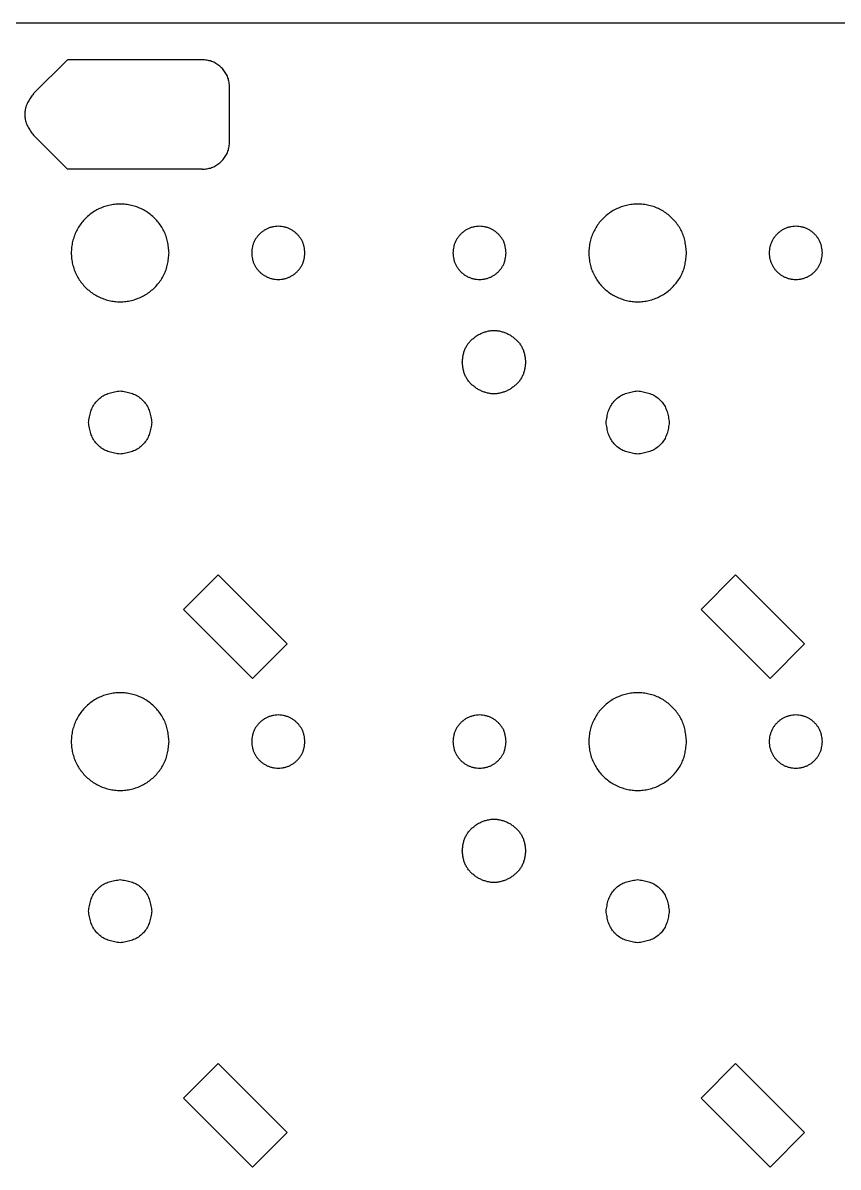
# Model space of a CAD drawing. Extents: x 1 to 215, y -90 to -6.
# Drawn here: x 113.43 to 141.78, y -45.49 to -5.68 of the extents above; entities that cross this region are included whole.
import ezdxf

# ---------------------------------------------------------------- set-up
doc = ezdxf.new("R2010")
doc.units = 0
for name, color, linetype in [('Cork_Diodes', 7, 'CONTINUOUS'), ('Cork_Holes', 7, 'CONTINUOUS'), ('Cork_Outline', 7, 'CONTINUOUS')]:
    doc.layers.add(name, color=color, linetype=linetype)

msp = doc.modelspace()

# ---------------------------------------------------------------- linework, layer by layer
at = {"layer": 'Cork_Diodes', "color": 2}
for points in [[(120.216538, -24.886792), (119.015118, -26.088212)], [(122.616539, -27.286801), (120.216538, -24.886792)], [(138.214978, -24.886792), (137.013558, -26.088212)], [(140.614977, -27.286801), (138.214978, -24.886792)], [(121.415119, -28.488221), (119.015118, -26.088212)], [(139.413557, -28.488221), (137.013558, -26.088212)], [(122.616539, -27.286801), (121.415119, -28.488221)], [(140.614977, -27.286801), (139.413557, -28.488221)], [(120.216538, -41.887012), (119.015118, -43.088432)], [(122.616539, -44.287021), (120.216538, -41.887012)], [(138.214978, -41.887012), (137.013558, -43.088432)], [(140.614977, -44.287021), (138.214978, -41.887012)], [(121.415119, -45.488441), (119.015118, -43.088432)], [(139.413557, -45.488441), (137.013558, -43.088432)], [(122.616539, -44.287021), (121.415119, -45.488441)], [(140.614977, -44.287021), (139.413557, -45.488441)]]:
    msp.add_lwpolyline(points, dxfattribs=at)
at = {"layer": 'Cork_Holes', "color": 1}
for points in [[(113.79454, -8.144779), (114.97564, -6.963679)], [(119.66194, -6.963679), (114.97564, -6.963679)], [(120.61444, -9.821179), (120.61444, -7.916179)], [(113.79454, -9.592579), (114.97564, -10.773679)], [(119.66194, -10.773679), (114.97564, -10.773679)]]:
    msp.add_lwpolyline(points, dxfattribs=at)
for points, knots in [([(120.336982, -7.244269), (120.315849, -7.226215), (120.273639, -7.190153), (120.208509, -7.138339), (120.139985, -7.091379), (120.066953, -7.051934), (119.990404, -7.020223), (119.910873, -6.996467), (119.829217, -6.981204), (119.746527, -6.971748), (119.691176, -6.967446), (119.663464, -6.965292)], [0, 0, 0, 0, 0.083382, 0.166548, 0.249579, 0.33224, 0.41508, 0.497737, 0.580772, 0.663938, 0.747322, 0.747322, 0.747322, 0.747322]), ([(120.615964, -7.917792), (120.613788, -7.890079), (120.609443, -7.834729), (120.600032, -7.752033), (120.58478, -7.670376), (120.561023, -7.590846), (120.529316, -7.514294), (120.489887, -7.441253), (120.442914, -7.372739), (120.391108, -7.307605), (120.35504, -7.2654), (120.336982, -7.244269)], [0, 0, 0, 0, 0.083393, 0.16656, 0.249588, 0.332246, 0.415087, 0.497752, 0.580777, 0.663941, 0.747326, 0.747326, 0.747326, 0.747326]), ([(113.796064, -8.146392), (113.760505, -8.195193), (113.689818, -8.292202), (113.59463, -8.444352), (113.523671, -8.607807), (113.489781, -8.782108), (113.489782, -8.958451), (113.523671, -9.132754), (113.594631, -9.296214), (113.689816, -9.448375), (113.760505, -9.54539), (113.796064, -9.594192)], [0, 0, 0, 0, 0.181129, 0.360066, 0.537512, 0.71233, 0.8888, 1.063618, 1.241071, 1.420018, 1.601153, 1.601153, 1.601153, 1.601153]), ([(120.336982, -10.496316), (120.355039, -10.47518), (120.391103, -10.432967), (120.442918, -10.367832), (120.489883, -10.299307), (120.529316, -10.226264), (120.561024, -10.149713), (120.58478, -10.070185), (120.600027, -9.988534), (120.609452, -9.905848), (120.613791, -9.850503), (120.615964, -9.822792)], [0, 0, 0, 0, 0.083393, 0.166559, 0.249595, 0.33226, 0.415101, 0.497759, 0.58078, 0.663935, 0.747321, 0.747321, 0.747321, 0.747321]), ([(119.663464, -10.775292), (119.691174, -10.773105), (119.746519, -10.768735), (119.829223, -10.759403), (119.910863, -10.744097), (119.990418, -10.720429), (120.066953, -10.688669), (120.13998, -10.649205), (120.208509, -10.602246), (120.273638, -10.550432), (120.315849, -10.51437), (120.336982, -10.496316)], [0, 0, 0, 0, 0.083389, 0.166548, 0.249582, 0.332226, 0.415074, 0.497746, 0.580777, 0.663943, 0.747326, 0.747326, 0.747326, 0.747326]), ([(118.510026, -13.685286), (118.503264, -13.751448), (118.489787, -13.883307), (118.460116, -14.079345), (118.411384, -14.270325), (118.33503, -14.451488), (118.235779, -14.620988), (118.116455, -14.778773), (117.980015, -14.923037), (117.827808, -15.051305), (117.661941, -15.160996), (117.484111, -15.25018), (117.296952, -15.318079), (117.104031, -15.363628), (116.908101, -15.386186), (116.711898, -15.386188), (116.516043, -15.363634), (116.323223, -15.318069), (116.136084, -15.250134), (115.958072, -15.160925), (115.791806, -15.051373), (115.639401, -14.923275), (115.503538, -14.779049), (115.386052, -14.620707), (115.287949, -14.450787), (115.209565, -14.269865), (115.152586, -14.080087), (115.117856, -13.884049), (115.106117, -13.685286), (115.117856, -13.486523), (115.152586, -13.290484), (115.209565, -13.100707), (115.287949, -12.919785), (115.386052, -12.749865), (115.503538, -12.591523), (115.639401, -12.447296), (115.791806, -12.319199), (115.958071, -12.209647), (116.136083, -12.120439), (116.323222, -12.052505), (116.516047, -12.006975), (116.711895, -11.984386), (116.908103, -11.984389), (117.104027, -12.006982), (117.296953, -12.052494), (117.484111, -12.120393), (117.661941, -12.209575), (117.827808, -12.319266), (117.980015, -12.447535), (118.116455, -12.591799), (118.235779, -12.749584), (118.33503, -12.919084), (118.411383, -13.100247), (118.460118, -13.291226), (118.489792, -13.487265), (118.503266, -13.619124), (118.510026, -13.685286)], [0, 0, 0, 0, 0.199511, 0.397619, 0.594372, 0.789098, 0.985319, 1.182187, 1.381317, 1.579794, 1.778027, 1.976499, 2.175217, 2.373979, 2.569805, 2.765573, 2.961314, 3.159932, 3.358595, 3.557251, 3.755903, 3.954561, 4.153184, 4.348959, 4.544746, 4.740525, 4.939158, 5.137818, 5.336466, 5.535115, 5.733774, 5.932407, 6.128186, 6.323973, 6.519748, 6.718371, 6.917029, 7.115681, 7.314337, 7.512997, 7.711612, 7.907354, 8.103122, 8.29895, 8.497707, 8.696423, 8.894895, 9.093128, 9.291605, 9.490735, 9.687604, 9.883824, 10.07855, 10.275304, 10.473412, 10.672922, 10.672922, 10.672922, 10.672922]), ([(136.50999, -13.685286), (136.503228, -13.751448), (136.489751, -13.883307), (136.46008, -14.079345), (136.411348, -14.270325), (136.334994, -14.451488), (136.235741, -14.620988), (136.116419, -14.778773), (135.979979, -14.923037), (135.827772, -15.051305), (135.661905, -15.160996), (135.484075, -15.25018), (135.296916, -15.318079), (135.103995, -15.363628), (134.908065, -15.386186), (134.711862, -15.386188), (134.516007, -15.363634), (134.323187, -15.318069), (134.136048, -15.250134), (133.958036, -15.160925), (133.79177, -15.051373), (133.639365, -14.923275), (133.503502, -14.779049), (133.386016, -14.620707), (133.287914, -14.450786), (133.209528, -14.269865), (133.15255, -14.080087), (133.11782, -13.884049), (133.106081, -13.685286), (133.11782, -13.486523), (133.15255, -13.290484), (133.209528, -13.100707), (133.287914, -12.919785), (133.386016, -12.749865), (133.503502, -12.591523), (133.639365, -12.447296), (133.79177, -12.319199), (133.958035, -12.209647), (134.136047, -12.120439), (134.323186, -12.052505), (134.516011, -12.006975), (134.711859, -11.984386), (134.908067, -11.984389), (135.103991, -12.006982), (135.296917, -12.052494), (135.484075, -12.120393), (135.661905, -12.209575), (135.827772, -12.319266), (135.979979, -12.447535), (136.116419, -12.591799), (136.235741, -12.749584), (136.334994, -12.919084), (136.411347, -13.100247), (136.460081, -13.291226), (136.489756, -13.487265), (136.50323, -13.619124), (136.50999, -13.685286)], [0, 0, 0, 0, 0.199511, 0.397619, 0.594372, 0.789098, 0.985319, 1.182187, 1.381317, 1.579793, 1.778027, 1.976498, 2.175217, 2.373979, 2.569805, 2.765573, 2.961313, 3.159932, 3.358595, 3.557251, 3.755903, 3.954561, 4.153184, 4.348959, 4.544745, 4.740525, 4.939158, 5.137817, 5.336466, 5.535114, 5.733774, 5.932407, 6.128186, 6.323973, 6.519747, 6.718371, 6.917029, 7.11568, 7.314336, 7.512997, 7.711611, 7.907353, 8.103121, 8.298949, 8.497707, 8.696422, 8.894894, 9.093128, 9.291605, 9.490734, 9.687602, 9.883823, 10.078549, 10.275303, 10.473411, 10.672922, 10.672922, 10.672922, 10.672922]), ([(123.234889, -13.685286), (123.23121, -13.721284), (123.223876, -13.793031), (123.207738, -13.8997), (123.181214, -14.003613), (123.139671, -14.102184), (123.085666, -14.194409), (123.020737, -14.28026), (122.946502, -14.358763), (122.863681, -14.428559), (122.773431, -14.488249), (122.676671, -14.53678), (122.574833, -14.573715), (122.469864, -14.598501), (122.363249, -14.610704), (122.256499, -14.610709), (122.149931, -14.598492), (122.045003, -14.57376), (121.943183, -14.536769), (121.846329, -14.488208), (121.755858, -14.428596), (121.672931, -14.358892), (121.599009, -14.28041), (121.535079, -14.194256), (121.481701, -14.101803), (121.43905, -14.003363), (121.408047, -13.900103), (121.38915, -13.793435), (121.382762, -13.685286), (121.389149, -13.577137), (121.408043, -13.470468), (121.439051, -13.367209), (121.481701, -13.268769), (121.535079, -13.176315), (121.599009, -13.090162), (121.672929, -13.011679), (121.755858, -12.941977), (121.846321, -12.88236), (121.943187, -12.833832), (122.04501, -12.796867), (122.149925, -12.772066), (122.256499, -12.759867), (122.36325, -12.759864), (122.469859, -12.772082), (122.574843, -12.796811), (122.676667, -12.833793), (122.773431, -12.882322), (122.863681, -12.942013), (122.946502, -13.011809), (123.020737, -13.090312), (123.085665, -13.176163), (123.139669, -13.268388), (123.181216, -13.366958), (123.207733, -13.470873), (123.223879, -13.57754), (123.231211, -13.649287), (123.234889, -13.685286)], [0, 0, 0, 0, 0.108553, 0.21635, 0.323408, 0.429357, 0.536121, 0.643239, 0.751593, 0.85959, 0.967456, 1.075449, 1.183572, 1.29172, 1.398267, 1.504788, 1.611287, 1.719349, 1.827449, 1.93555, 2.043642, 2.151738, 2.259817, 2.36634, 2.472868, 2.57939, 2.687469, 2.795567, 2.903651, 3.011735, 3.119832, 3.227913, 3.334434, 3.440962, 3.547486, 3.655564, 3.763659, 3.871753, 3.97984, 4.087936, 4.196008, 4.302507, 4.409028, 4.515575, 4.623716, 4.731847, 4.839843, 4.947709, 5.055706, 5.16406, 5.271178, 5.377942, 5.483891, 5.590948, 5.698745, 5.807299, 5.807299, 5.807299, 5.807299]), ([(130.234875, -13.685286), (130.231196, -13.721284), (130.223862, -13.793031), (130.207724, -13.8997), (130.1812, -14.003613), (130.139657, -14.102184), (130.085652, -14.194409), (130.020723, -14.28026), (129.946488, -14.358763), (129.863667, -14.428559), (129.773417, -14.488249), (129.676657, -14.53678), (129.574819, -14.573715), (129.46985, -14.598501), (129.363235, -14.610704), (129.256485, -14.610709), (129.149917, -14.598492), (129.044989, -14.57376), (128.943169, -14.536769), (128.846315, -14.488208), (128.755843, -14.428597), (128.672916, -14.358892), (128.598995, -14.28041), (128.535065, -14.194256), (128.481687, -14.101803), (128.439036, -14.003363), (128.408033, -13.900103), (128.389136, -13.793435), (128.382748, -13.685286), (128.389135, -13.577137), (128.408029, -13.470468), (128.439037, -13.367209), (128.481687, -13.268769), (128.535065, -13.176315), (128.598995, -13.090162), (128.672915, -13.011679), (128.755844, -12.941977), (128.846307, -12.88236), (128.943173, -12.833832), (129.044996, -12.796867), (129.149911, -12.772066), (129.256485, -12.759867), (129.363236, -12.759864), (129.469845, -12.772082), (129.574829, -12.796811), (129.676653, -12.833793), (129.773417, -12.882322), (129.863667, -12.942013), (129.946488, -13.011809), (130.020723, -13.090312), (130.085651, -13.176163), (130.139655, -13.268388), (130.181202, -13.366958), (130.207719, -13.470873), (130.223865, -13.57754), (130.231197, -13.649287), (130.234875, -13.685286)], [0, 0, 0, 0, 0.108553, 0.21635, 0.323408, 0.429357, 0.536121, 0.643239, 0.751593, 0.85959, 0.967456, 1.075449, 1.183572, 1.29172, 1.398267, 1.504788, 1.611287, 1.719349, 1.827449, 1.93555, 2.043643, 2.151738, 2.259817, 2.36634, 2.472868, 2.57939, 2.687469, 2.795567, 2.903651, 3.011735, 3.119833, 3.227913, 3.334434, 3.440962, 3.547486, 3.655564, 3.763659, 3.871753, 3.97984, 4.087936, 4.196008, 4.302507, 4.409028, 4.515575, 4.623716, 4.731848, 4.839843, 4.947709, 5.055706, 5.16406, 5.271178, 5.377942, 5.483891, 5.590948, 5.698745, 5.807299, 5.807299, 5.807299, 5.807299]), ([(141.235107, -13.685286), (141.231428, -13.721284), (141.224094, -13.793031), (141.207956, -13.8997), (141.181432, -14.003613), (141.139889, -14.102184), (141.085884, -14.194409), (141.020955, -14.28026), (140.94672, -14.358763), (140.863899, -14.428559), (140.773649, -14.488248), (140.67689, -14.536781), (140.575052, -14.573715), (140.470082, -14.598501), (140.363467, -14.610704), (140.256717, -14.610709), (140.150149, -14.598492), (140.045221, -14.57376), (139.943401, -14.536769), (139.846547, -14.488208), (139.756075, -14.428597), (139.673148, -14.358892), (139.599227, -14.28041), (139.535297, -14.194256), (139.481919, -14.101803), (139.439268, -14.003363), (139.408265, -13.900103), (139.389368, -13.793435), (139.38298, -13.685286), (139.389367, -13.577137), (139.408261, -13.470468), (139.439269, -13.367209), (139.481919, -13.268769), (139.535297, -13.176315), (139.599227, -13.090162), (139.673147, -13.011679), (139.756076, -12.941977), (139.846539, -12.88236), (139.943405, -12.833832), (140.045228, -12.796867), (140.150143, -12.772066), (140.256717, -12.759867), (140.363468, -12.759864), (140.470077, -12.772082), (140.575062, -12.796811), (140.676886, -12.833793), (140.773649, -12.882322), (140.863899, -12.942013), (140.94672, -13.011809), (141.020955, -13.090312), (141.085883, -13.176163), (141.139887, -13.268388), (141.181434, -13.366958), (141.207951, -13.470873), (141.224097, -13.57754), (141.231429, -13.649287), (141.235107, -13.685286)], [0, 0, 0, 0, 0.108553, 0.21635, 0.323408, 0.429357, 0.536121, 0.643239, 0.751593, 0.85959, 0.967456, 1.075448, 1.183572, 1.29172, 1.398267, 1.504788, 1.611287, 1.719349, 1.827449, 1.93555, 2.043643, 2.151738, 2.259817, 2.36634, 2.472868, 2.57939, 2.68747, 2.795567, 2.903651, 3.011736, 3.119833, 3.227913, 3.334435, 3.440962, 3.547486, 3.655564, 3.763659, 3.871753, 3.97984, 4.087936, 4.196008, 4.302507, 4.409028, 4.515575, 4.623717, 4.731849, 4.839843, 4.947709, 5.055706, 5.16406, 5.271178, 5.377942, 5.483891, 5.590948, 5.698746, 5.807299, 5.807299, 5.807299, 5.807299]), ([(128.710026, -17.485285), (128.714492, -17.442604), (128.723402, -17.35745), (128.742719, -17.230638), (128.774014, -17.106684), (128.822473, -16.988589), (128.886098, -16.878387), (128.964151, -16.777375), (129.055848, -16.68829), (129.156007, -16.60815), (129.225296, -16.557859), (129.260026, -16.532652)], [0, 0, 0, 0, 0.128737, 0.256844, 0.384549, 0.511268, 0.638498, 0.765225, 0.892933, 1.021036, 1.149771, 1.149771, 1.149771, 1.149771]), ([(129.260026, -16.532652), (129.29922, -16.515179), (129.377417, -16.480318), (129.496894, -16.433639), (129.619893, -16.398771), (129.7464, -16.381697), (129.873655, -16.381691), (130.000152, -16.398788), (130.123173, -16.433572), (130.242637, -16.4803), (130.320834, -16.515173), (130.360028, -16.532652)], [0, 0, 0, 0, 0.128734, 0.256836, 0.384541, 0.511268, 0.638501, 0.765229, 0.892922, 1.021032, 1.149775, 1.149775, 1.149775, 1.149775]), ([(130.360028, -16.532652), (130.394758, -16.557859), (130.464048, -16.60815), (130.564207, -16.68829), (130.655904, -16.777375), (130.733956, -16.878387), (130.797581, -16.988589), (130.84604, -17.106684), (130.877337, -17.230638), (130.896657, -17.35745), (130.905562, -17.442604), (130.910026, -17.485285)], [0, 0, 0, 0, 0.128735, 0.256838, 0.384546, 0.511273, 0.638503, 0.765222, 0.892927, 1.021035, 1.149771, 1.149771, 1.149771, 1.149771]), ([(129.260026, -18.437917), (129.225296, -18.41271), (129.156007, -18.362419), (129.055848, -18.282279), (128.96415, -18.193194), (128.886097, -18.09218), (128.82247, -17.98197), (128.774019, -17.863865), (128.742717, -17.739914), (128.723396, -17.613111), (128.71449, -17.527963), (128.710026, -17.485285)], [0, 0, 0, 0, 0.128735, 0.256838, 0.384546, 0.511274, 0.63851, 0.765246, 0.892944, 1.02104, 1.149769, 1.149769, 1.149769, 1.149769]), ([(130.910026, -17.485285), (130.90556, -17.527963), (130.896651, -17.61311), (130.877335, -17.739914), (130.846036, -17.863865), (130.797585, -17.98197), (130.733958, -18.09218), (130.655904, -18.193194), (130.564207, -18.282279), (130.464048, -18.362419), (130.394758, -18.41271), (130.360028, -18.437917)], [0, 0, 0, 0, 0.12873, 0.256825, 0.384523, 0.511258, 0.638495, 0.765222, 0.892931, 1.021033, 1.149768, 1.149768, 1.149768, 1.149768]), ([(115.710028, -19.585282), (115.720088, -19.521188), (115.740086, -19.393773), (115.783374, -19.205846), (115.853649, -19.027739), (115.960336, -18.869563), (116.094315, -18.735585), (116.25249, -18.628895), (116.430596, -18.558618), (116.618519, -18.515326), (116.745934, -18.495334), (116.810028, -18.485277)], [0, 0, 0, 0, 0.194621, 0.386895, 0.577571, 0.765401, 0.955016, 1.142857, 1.333525, 1.525797, 1.720417, 1.720417, 1.720417, 1.720417]), ([(116.810028, -18.485277), (116.874122, -18.495334), (117.001537, -18.515326), (117.189459, -18.558618), (117.367566, -18.628895), (117.525741, -18.735585), (117.65972, -18.869563), (117.766407, -19.027739), (117.836683, -19.205846), (117.879971, -19.393773), (117.899968, -19.521188), (117.910028, -19.585282)], [0, 0, 0, 0, 0.194619, 0.38689, 0.57756, 0.7654, 0.955015, 1.142846, 1.333522, 1.525796, 1.720417, 1.720417, 1.720417, 1.720417]), ([(130.360028, -18.437917), (130.320834, -18.455389), (130.242638, -18.490247), (130.123157, -18.536914), (130.000164, -18.571802), (129.873654, -18.588871), (129.746399, -18.588879), (129.619902, -18.571781), (129.496881, -18.536997), (129.377418, -18.490269), (129.299221, -18.455396), (129.260026, -18.437917)], [0, 0, 0, 0, 0.128731, 0.256831, 0.38454, 0.511267, 0.6385, 0.765228, 0.892921, 1.021031, 1.149774, 1.149774, 1.149774, 1.149774]), ([(133.710016, -19.585282), (133.720076, -19.521188), (133.740075, -19.393773), (133.783363, -19.205846), (133.853637, -19.027739), (133.960324, -18.869563), (134.094303, -18.735585), (134.252478, -18.628895), (134.430584, -18.558618), (134.618507, -18.515326), (134.745922, -18.495334), (134.810016, -18.485277)], [0, 0, 0, 0, 0.194621, 0.386895, 0.57757, 0.765401, 0.955016, 1.142856, 1.333526, 1.525798, 1.720416, 1.720416, 1.720416, 1.720416]), ([(134.810016, -18.485277), (134.87411, -18.495334), (135.001525, -18.515326), (135.189448, -18.558618), (135.367554, -18.628896), (135.525729, -18.735585), (135.659709, -18.869563), (135.766398, -19.027738), (135.836671, -19.205846), (135.879958, -19.393773), (135.899956, -19.521188), (135.910016, -19.585282)], [0, 0, 0, 0, 0.194619, 0.386891, 0.57756, 0.7654, 0.955016, 1.142847, 1.333523, 1.525797, 1.720417, 1.720417, 1.720417, 1.720417]), ([(116.810028, -20.685288), (116.745934, -20.675224), (116.61852, -20.655217), (116.430596, -20.611922), (116.252496, -20.54164), (116.09431, -20.434973), (115.96033, -20.30099), (115.853659, -20.142806), (115.783371, -19.964709), (115.740086, -19.776789), (115.720088, -19.649376), (115.710028, -19.585282)], [0, 0, 0, 0, 0.194622, 0.386896, 0.577565, 0.765396, 0.955011, 1.142856, 1.333514, 1.525782, 1.720402, 1.720402, 1.720402, 1.720402]), ([(117.910028, -19.585282), (117.899968, -19.649376), (117.87997, -19.776789), (117.836687, -19.96471), (117.766397, -20.142806), (117.659726, -20.30099), (117.525746, -20.434973), (117.36756, -20.54164), (117.18946, -20.611922), (117.001536, -20.655217), (116.874122, -20.675224), (116.810028, -20.685288)], [0, 0, 0, 0, 0.19462, 0.386887, 0.577546, 0.765391, 0.955006, 1.142837, 1.333507, 1.52578, 1.720402, 1.720402, 1.720402, 1.720402]), ([(134.810016, -20.685288), (134.745922, -20.675224), (134.618509, -20.655217), (134.430586, -20.611922), (134.252486, -20.54164), (134.0943, -20.434973), (133.960319, -20.30099), (133.853646, -20.142807), (133.783359, -19.964709), (133.740075, -19.776789), (133.720076, -19.649376), (133.710016, -19.585282)], [0, 0, 0, 0, 0.194621, 0.386894, 0.577562, 0.765394, 0.955009, 1.142855, 1.333513, 1.525781, 1.720401, 1.720401, 1.720401, 1.720401]), ([(135.910016, -19.585282), (135.899956, -19.649376), (135.879958, -19.776789), (135.836675, -19.964709), (135.766388, -20.142807), (135.659714, -20.30099), (135.525734, -20.434973), (135.367548, -20.54164), (135.189448, -20.611922), (135.001524, -20.655217), (134.87411, -20.675224), (134.810016, -20.685288)], [0, 0, 0, 0, 0.19462, 0.386887, 0.577545, 0.765391, 0.955007, 1.142837, 1.333506, 1.52578, 1.720403, 1.720403, 1.720403, 1.720403]), ([(118.510026, -30.685241), (118.503264, -30.751403), (118.489787, -30.883262), (118.460116, -31.079301), (118.411384, -31.270281), (118.33503, -31.451443), (118.235779, -31.620944), (118.11645, -31.778728), (117.980021, -31.923004), (117.827808, -32.051267), (117.661938, -32.160951), (117.484111, -32.25014), (117.296955, -32.318053), (117.104028, -32.363573), (116.908103, -32.386165), (116.711896, -32.386167), (116.516046, -32.36358), (116.32322, -32.318043), (116.136083, -32.250094), (115.958074, -32.160879), (115.791806, -32.051334), (115.639395, -31.923242), (115.503542, -31.779004), (115.386051, -31.620663), (115.287949, -31.450742), (115.209565, -31.26982), (115.152586, -31.080043), (115.117856, -30.884004), (115.106117, -30.685242), (115.117856, -30.486481), (115.152584, -30.290451), (115.209568, -30.100684), (115.287948, -29.919767), (115.386051, -29.749846), (115.503542, -29.591505), (115.639395, -29.447267), (115.791806, -29.319175), (115.958074, -29.20963), (116.136083, -29.120415), (116.32322, -29.052466), (116.516046, -29.006929), (116.711896, -28.984342), (116.908103, -28.984344), (117.104027, -29.006936), (117.296954, -29.052456), (117.48411, -29.120369), (117.661938, -29.209558), (117.827808, -29.319242), (117.980021, -29.447505), (118.11645, -29.591781), (118.235779, -29.749565), (118.335031, -29.919066), (118.41138, -30.100223), (118.460119, -30.291193), (118.489792, -30.487223), (118.503266, -30.61908), (118.510026, -30.685241)], [0, 0, 0, 0, 0.199511, 0.397619, 0.594372, 0.789098, 0.985319, 1.182187, 1.381325, 1.579798, 1.778029, 1.976503, 2.175223, 2.373983, 2.569811, 2.765579, 2.961321, 3.159937, 3.358602, 3.557261, 3.755909, 3.954563, 4.153195, 4.34897, 4.544757, 4.740536, 4.939169, 5.137829, 5.336477, 5.535125, 5.733777, 5.932392, 6.128171, 6.323958, 6.519733, 6.718365, 6.917019, 7.115668, 7.314327, 7.512991, 7.711608, 7.90735, 8.103118, 8.298946, 8.497705, 8.696425, 8.8949, 9.09313, 9.291603, 9.490741, 9.68761, 9.883831, 10.078557, 10.275292, 10.473394, 10.672903, 10.672903, 10.672903, 10.672903]), ([(136.50999, -30.685241), (136.503228, -30.751403), (136.489751, -30.883262), (136.46008, -31.079301), (136.411348, -31.270281), (136.334994, -31.451443), (136.235742, -31.620944), (136.116415, -31.778729), (135.979985, -31.923004), (135.827772, -32.051267), (135.661902, -32.160951), (135.484075, -32.25014), (135.296919, -32.318053), (135.103992, -32.363573), (134.908067, -32.386165), (134.71186, -32.386167), (134.51601, -32.36358), (134.323184, -32.318043), (134.136047, -32.250094), (133.958038, -32.160879), (133.79177, -32.051334), (133.639359, -31.923242), (133.503506, -31.779004), (133.386016, -31.620663), (133.287914, -31.450742), (133.209528, -31.269821), (133.15255, -31.080043), (133.11782, -30.884004), (133.106081, -30.685242), (133.11782, -30.486481), (133.152548, -30.290451), (133.209532, -30.100683), (133.287914, -29.919767), (133.386016, -29.749846), (133.503506, -29.591504), (133.639359, -29.447267), (133.79177, -29.319175), (133.958038, -29.20963), (134.136047, -29.120415), (134.323184, -29.052466), (134.51601, -29.006929), (134.71186, -28.984342), (134.908067, -28.984344), (135.103991, -29.006936), (135.296918, -29.052456), (135.484074, -29.120369), (135.661902, -29.209558), (135.827772, -29.319242), (135.979985, -29.447505), (136.116415, -29.59178), (136.235742, -29.749565), (136.334994, -29.919066), (136.411344, -30.100223), (136.460083, -30.291193), (136.489756, -30.487223), (136.50323, -30.61908), (136.50999, -30.685241)], [0, 0, 0, 0, 0.199511, 0.397619, 0.594372, 0.789098, 0.985319, 1.182187, 1.381325, 1.579798, 1.778028, 1.976503, 2.175223, 2.373983, 2.569811, 2.765579, 2.961321, 3.159937, 3.358602, 3.557261, 3.755909, 3.954563, 4.153195, 4.34897, 4.544756, 4.740536, 4.939169, 5.137828, 5.336477, 5.535124, 5.733777, 5.932392, 6.128172, 6.323958, 6.519733, 6.718365, 6.917019, 7.115667, 7.314326, 7.512991, 7.711607, 7.907349, 8.103117, 8.298945, 8.497704, 8.696424, 8.894899, 9.09313, 9.291603, 9.490741, 9.687609, 9.88383, 10.078556, 10.275292, 10.473393, 10.672902, 10.672902, 10.672902, 10.672902]), ([(123.234889, -30.685241), (123.23121, -30.721244), (123.223877, -30.792992), (123.207739, -30.899662), (123.181209, -31.003575), (123.139674, -31.102156), (123.085667, -31.194388), (123.020739, -31.280241), (122.946503, -31.358738), (122.863679, -31.428521), (122.773429, -31.488203), (122.676671, -31.536737), (122.574832, -31.573674), (122.469867, -31.598489), (122.363249, -31.610684), (122.256499, -31.610691), (122.149931, -31.598475), (122.045001, -31.573736), (121.943184, -31.53673), (121.846333, -31.488163), (121.75586, -31.428559), (121.67293, -31.358867), (121.599007, -31.280391), (121.535078, -31.194236), (121.481697, -31.101774), (121.439055, -31.003325), (121.408046, -30.900064), (121.389149, -30.793396), (121.382762, -30.685247), (121.389149, -30.577098), (121.408046, -30.47043), (121.439048, -30.367167), (121.481701, -30.268725), (121.535079, -30.176271), (121.599009, -30.090117), (121.672928, -30.011636), (121.755854, -29.941937), (121.846332, -29.882348), (121.943183, -29.833791), (122.045009, -29.796824), (122.149924, -29.772021), (122.256499, -29.759822), (122.36325, -29.759819), (122.469859, -29.772038), (122.574844, -29.796767), (122.676672, -29.833753), (122.77342, -29.88231), (122.863686, -29.941973), (122.946503, -30.011766), (123.020737, -30.090267), (123.085665, -30.176118), (123.139668, -30.268343), (123.181218, -30.366917), (123.20773, -30.470835), (123.22388, -30.577502), (123.231211, -30.649245), (123.234889, -30.685241)], [0, 0, 0, 0, 0.108565, 0.216356, 0.323408, 0.429374, 0.536144, 0.643263, 0.751612, 0.859601, 0.967463, 1.075457, 1.183582, 1.291734, 1.398281, 1.504802, 1.611302, 1.719364, 1.827469, 1.935573, 2.043662, 2.151749, 2.259823, 2.366347, 2.472881, 2.57942, 2.687494, 2.795585, 2.903681, 3.01176, 3.119851, 3.227943, 3.334464, 3.440992, 3.547516, 3.655593, 3.763684, 3.871768, 3.979863, 4.087961, 4.196033, 4.302533, 4.409054, 4.5156, 4.623742, 4.731875, 4.83988, 4.947735, 5.055728, 5.164081, 5.271199, 5.377963, 5.483912, 5.59098, 5.698772, 5.807319, 5.807319, 5.807319, 5.807319]), ([(130.234875, -30.685241), (130.231196, -30.721244), (130.223863, -30.792992), (130.207725, -30.899662), (130.181195, -31.003575), (130.13966, -31.102156), (130.085653, -31.194388), (130.020725, -31.280241), (129.946489, -31.358738), (129.863665, -31.428521), (129.773415, -31.488203), (129.676657, -31.536737), (129.574818, -31.573674), (129.469853, -31.598489), (129.363235, -31.610684), (129.256485, -31.610691), (129.149917, -31.598475), (129.044987, -31.573736), (128.943169, -31.53673), (128.846318, -31.488162), (128.755845, -31.428559), (128.672915, -31.358867), (128.598993, -31.280391), (128.535064, -31.194236), (128.481683, -31.101774), (128.439041, -31.003325), (128.408032, -30.900064), (128.389135, -30.793396), (128.382748, -30.685247), (128.389135, -30.577098), (128.408032, -30.47043), (128.439034, -30.367167), (128.481687, -30.268725), (128.535065, -30.176271), (128.598995, -30.090117), (128.672914, -30.011636), (128.75584, -29.941937), (128.846318, -29.882348), (128.943169, -29.833791), (129.044995, -29.796824), (129.14991, -29.772021), (129.256485, -29.759822), (129.363236, -29.759819), (129.469845, -29.772038), (129.57483, -29.796767), (129.676658, -29.833753), (129.773406, -29.88231), (129.863672, -29.941973), (129.946489, -30.011766), (130.020723, -30.090267), (130.085651, -30.176118), (130.139654, -30.268343), (130.181204, -30.366917), (130.207716, -30.470835), (130.223866, -30.577502), (130.231197, -30.649245), (130.234875, -30.685241)], [0, 0, 0, 0, 0.108565, 0.216356, 0.323408, 0.429374, 0.536144, 0.643263, 0.751612, 0.859601, 0.967463, 1.075457, 1.183582, 1.291734, 1.398281, 1.504802, 1.611302, 1.719364, 1.827469, 1.935573, 2.043663, 2.151749, 2.259823, 2.366347, 2.472881, 2.57942, 2.687494, 2.795585, 2.903682, 3.01176, 3.119851, 3.227943, 3.334464, 3.440992, 3.547516, 3.655593, 3.763684, 3.871768, 3.979863, 4.087961, 4.196033, 4.302533, 4.409054, 4.515601, 4.623742, 4.731876, 4.83988, 4.947735, 5.055728, 5.164081, 5.271199, 5.377963, 5.483912, 5.59098, 5.698772, 5.807319, 5.807319, 5.807319, 5.807319]), ([(141.235107, -30.685241), (141.231428, -30.721244), (141.224095, -30.792992), (141.207957, -30.899662), (141.181427, -31.003575), (141.139892, -31.102156), (141.085885, -31.194388), (141.020957, -31.280241), (140.946721, -31.358738), (140.863897, -31.428521), (140.773648, -31.488203), (140.67689, -31.536737), (140.575051, -31.573674), (140.470085, -31.598489), (140.363467, -31.610684), (140.256717, -31.610691), (140.150149, -31.598475), (140.045219, -31.573736), (139.943401, -31.53673), (139.84655, -31.488162), (139.756077, -31.428559), (139.673147, -31.358867), (139.599225, -31.280391), (139.535296, -31.194236), (139.481915, -31.101774), (139.439273, -31.003325), (139.408264, -30.900064), (139.389367, -30.793396), (139.38298, -30.685247), (139.389367, -30.577098), (139.408264, -30.47043), (139.439266, -30.367167), (139.481919, -30.268725), (139.535297, -30.176271), (139.599227, -30.090117), (139.673146, -30.011636), (139.756072, -29.941937), (139.84655, -29.882348), (139.943401, -29.833791), (140.045227, -29.796824), (140.150142, -29.772021), (140.256717, -29.759822), (140.363468, -29.759819), (140.470077, -29.772038), (140.575062, -29.796768), (140.676891, -29.833753), (140.773638, -29.88231), (140.863904, -29.941973), (140.946721, -30.011766), (141.020955, -30.090267), (141.085883, -30.176118), (141.139886, -30.268343), (141.181436, -30.366917), (141.207948, -30.470835), (141.224098, -30.577502), (141.231429, -30.649245), (141.235107, -30.685241)], [0, 0, 0, 0, 0.108565, 0.216356, 0.323408, 0.429374, 0.536144, 0.643263, 0.751612, 0.859601, 0.967463, 1.075455, 1.183582, 1.291734, 1.398281, 1.504802, 1.611302, 1.719364, 1.827469, 1.935573, 2.043663, 2.151749, 2.259823, 2.366347, 2.472881, 2.57942, 2.687494, 2.795585, 2.903682, 3.01176, 3.119851, 3.227943, 3.334464, 3.440992, 3.547516, 3.655593, 3.763684, 3.871768, 3.979863, 4.087961, 4.196033, 4.302533, 4.409054, 4.515601, 4.623742, 4.731877, 4.83988, 4.947735, 5.055728, 5.164081, 5.271199, 5.377963, 5.483912, 5.59098, 5.698772, 5.80732, 5.80732, 5.80732, 5.80732]), ([(129.260026, -33.532714), (129.29922, -33.515242), (129.377416, -33.480383), (129.496898, -33.433717), (129.619891, -33.398828), (129.7464, -33.381759), (129.873655, -33.381752), (130.000153, -33.39885), (130.123173, -33.433633), (130.242637, -33.480361), (130.320834, -33.515234), (130.360028, -33.532714)], [0, 0, 0, 0, 0.128731, 0.256831, 0.38454, 0.511267, 0.6385, 0.765228, 0.892921, 1.021031, 1.149774, 1.149774, 1.149774, 1.149774]), ([(128.710026, -34.485346), (128.714492, -34.442667), (128.723401, -34.357517), (128.742721, -34.230706), (128.774011, -34.106749), (128.822473, -33.98865), (128.886098, -33.878449), (128.964151, -33.777436), (129.055847, -33.688351), (129.156007, -33.608211), (129.225296, -33.557921), (129.260026, -33.532714)], [0, 0, 0, 0, 0.128731, 0.256833, 0.384549, 0.511267, 0.638498, 0.765224, 0.892933, 1.021035, 1.149771, 1.149771, 1.149771, 1.149771]), ([(130.360028, -33.532714), (130.394758, -33.557921), (130.464048, -33.608211), (130.564207, -33.688351), (130.655904, -33.777436), (130.733956, -33.878449), (130.797581, -33.98865), (130.846043, -34.106749), (130.877335, -34.230706), (130.896657, -34.357517), (130.905562, -34.442667), (130.910026, -34.485346)], [0, 0, 0, 0, 0.128735, 0.256838, 0.384546, 0.511273, 0.638503, 0.765222, 0.892939, 1.02104, 1.149771, 1.149771, 1.149771, 1.149771]), ([(129.260026, -35.437978), (129.225296, -35.412771), (129.156007, -35.362481), (129.055847, -35.28234), (128.964151, -35.193256), (128.886098, -35.092243), (128.822473, -34.982042), (128.774012, -34.863943), (128.74272, -34.739986), (128.723396, -34.613175), (128.71449, -34.528025), (128.710026, -34.485346)], [0, 0, 0, 0, 0.128735, 0.256838, 0.384546, 0.511273, 0.638503, 0.765222, 0.892939, 1.02104, 1.149771, 1.149771, 1.149771, 1.149771]), ([(130.910026, -34.485346), (130.90556, -34.528025), (130.896651, -34.613174), (130.877333, -34.739986), (130.846043, -34.863943), (130.797581, -34.982042), (130.733957, -35.092243), (130.655904, -35.193256), (130.564207, -35.28234), (130.464048, -35.362481), (130.394758, -35.412771), (130.360028, -35.437978)], [0, 0, 0, 0, 0.128731, 0.256832, 0.384548, 0.511267, 0.638497, 0.765224, 0.892932, 1.021035, 1.14977, 1.14977, 1.14977, 1.14977]), ([(115.710028, -36.585344), (115.720088, -36.52125), (115.740086, -36.393834), (115.783374, -36.205907), (115.853649, -36.0278), (115.960336, -35.869624), (116.094315, -35.735647), (116.252489, -35.628956), (116.430596, -35.558684), (116.61852, -35.515404), (116.745934, -35.495401), (116.810028, -35.485339)], [0, 0, 0, 0, 0.194621, 0.386895, 0.577571, 0.765401, 0.955016, 1.142857, 1.333523, 1.525794, 1.720415, 1.720415, 1.720415, 1.720415]), ([(116.810028, -35.485339), (116.874122, -35.495401), (117.001535, -35.515404), (117.189459, -35.558684), (117.367567, -35.628956), (117.525741, -35.735647), (117.65972, -35.869624), (117.766407, -36.027801), (117.836683, -36.205907), (117.879971, -36.393834), (117.899968, -36.52125), (117.910028, -36.585344)], [0, 0, 0, 0, 0.194621, 0.386891, 0.577558, 0.765399, 0.955014, 1.142844, 1.33352, 1.525794, 1.720415, 1.720415, 1.720415, 1.720415]), ([(130.360028, -35.437978), (130.320834, -35.45545), (130.242638, -35.490308), (130.123157, -35.536975), (130.000164, -35.571862), (129.873653, -35.588936), (129.746403, -35.588928), (129.619879, -35.571884), (129.496914, -35.536892), (129.377415, -35.490286), (129.299219, -35.455443), (129.260026, -35.437978)], [0, 0, 0, 0, 0.128731, 0.256831, 0.38454, 0.511267, 0.6385, 0.765228, 0.892952, 1.021041, 1.149761, 1.149761, 1.149761, 1.149761]), ([(133.710016, -36.585344), (133.720076, -36.52125), (133.740075, -36.393834), (133.783363, -36.205907), (133.853637, -36.0278), (133.960324, -35.869624), (134.094303, -35.735647), (134.252477, -35.628956), (134.430585, -35.558684), (134.618509, -35.515404), (134.745922, -35.495401), (134.810016, -35.485339)], [0, 0, 0, 0, 0.194621, 0.386895, 0.57757, 0.765401, 0.955016, 1.142856, 1.333524, 1.525794, 1.720415, 1.720415, 1.720415, 1.720415]), ([(134.810016, -35.485339), (134.87411, -35.495401), (135.001523, -35.515404), (135.189448, -35.558684), (135.367555, -35.628956), (135.525729, -35.735647), (135.659709, -35.869625), (135.766398, -36.0278), (135.836671, -36.205907), (135.879958, -36.393834), (135.899956, -36.52125), (135.910016, -36.585344)], [0, 0, 0, 0, 0.194621, 0.386892, 0.577558, 0.765399, 0.955014, 1.142846, 1.333521, 1.525795, 1.720416, 1.720416, 1.720416, 1.720416]), ([(116.810028, -37.685349), (116.745934, -37.675287), (116.61852, -37.655284), (116.430596, -37.612004), (116.252489, -37.541731), (116.094315, -37.435041), (115.960336, -37.301063), (115.853649, -37.142887), (115.783374, -36.96478), (115.740086, -36.776854), (115.720088, -36.649438), (115.710028, -36.585344)], [0, 0, 0, 0, 0.194621, 0.386892, 0.577558, 0.765399, 0.955014, 1.142844, 1.33352, 1.525794, 1.720415, 1.720415, 1.720415, 1.720415]), ([(117.910028, -36.585344), (117.899968, -36.649438), (117.879971, -36.776853), (117.836683, -36.964781), (117.766407, -37.142887), (117.65972, -37.301063), (117.525741, -37.435041), (117.367567, -37.541732), (117.189459, -37.612003), (117.001535, -37.655284), (116.874122, -37.675287), (116.810028, -37.685349)], [0, 0, 0, 0, 0.194621, 0.386895, 0.577571, 0.765401, 0.955016, 1.142857, 1.333524, 1.525794, 1.720415, 1.720415, 1.720415, 1.720415]), ([(134.810016, -37.685349), (134.745923, -37.675287), (134.61851, -37.655284), (134.430586, -37.612004), (134.252479, -37.541731), (134.094305, -37.435041), (133.960326, -37.301063), (133.853636, -37.142888), (133.783363, -36.96478), (133.740075, -36.776853), (133.720076, -36.649438), (133.710016, -36.585344)], [0, 0, 0, 0, 0.194619, 0.386889, 0.577556, 0.765396, 0.955012, 1.142843, 1.333518, 1.525793, 1.720414, 1.720414, 1.720414, 1.720414]), ([(135.910016, -36.585344), (135.899956, -36.649438), (135.879958, -36.776853), (135.836671, -36.96478), (135.766398, -37.142888), (135.659709, -37.301063), (135.525729, -37.435041), (135.367555, -37.541731), (135.189448, -37.612004), (135.001523, -37.655284), (134.87411, -37.675287), (134.810016, -37.685349)], [0, 0, 0, 0, 0.194621, 0.386895, 0.57757, 0.765402, 0.955017, 1.142857, 1.333524, 1.525794, 1.720416, 1.720416, 1.720416, 1.720416])]:
    msp.add_open_spline(points, degree=3, knots=knots, dxfattribs=at)
at = {"layer": 'Cork_Outline', "color": 7}
msp.add_lwpolyline([(3.30962, -5.683519), (212.30844, -5.683519)], dxfattribs=at)

doc.saveas('drawing.dxf')
